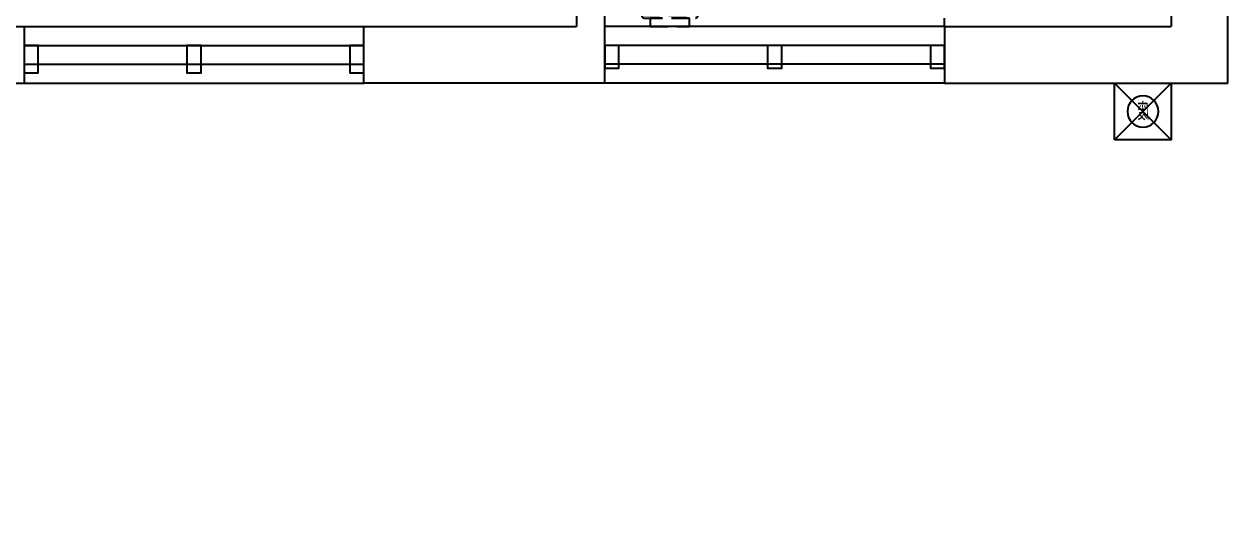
# Model space of a CAD drawing. Header units: millimetres. Extents: x -102565 to 103504, y -132507 to -120.
# Drawn here: x 65731 to 69981, y -11805 to -9996 of the extents above; entities that cross this region are included whole.
import ezdxf
from ezdxf.enums import TextEntityAlignment as Align

# ---------------------------------------------------------------- set-up
doc = ezdxf.new("R2010")
doc.units = ezdxf.units.MM
doc.header["$LTSCALE"] = 10
doc.linetypes.add('HIDDEN', pattern=[9.525, 6.35, -3.175])
doc.layers.get('Defpoints').update_dxf_attribs({"color": 9})
for name, color, linetype in [('-B11  平面非硬装   LESS', 2, 'HIDDEN'), ('-B1234平 地 天 间  LESS', 7, 'Continuous'), ('-B123平   地   天  LESS', 3, 'Continuous'), ('-B60  给   排   水  LESS', 2, 'Continuous'), ('A02-G-MAIN-洋房4号户型_设计区$0$A_HDWR(配件)', 1, 'Continuous'), ('A02-G-MAIN-洋房4号户型_设计区$0$A_HOLE(洞)', 3, 'Continuous'), ('A02-G-MAIN-洋房4号户型_设计区$0$A_WINDOW(窗)', 3, 'Continuous'), ('A21-G-BASE-D户型放大图_设计区$0$S_WAST_GRAV_PIPE（重力废水管）', 20, 'A21-G-BASE-D户型放大图_设计区$0$废水管'), ('A21-G-BASE-D户型放大图_设计区$0$S_WSD_VERT_PIPE（给排水立管）', 210, 'Continuous')]:
    doc.layers.add(name, color=color, linetype=linetype)
doc.styles.add('A02-G-MAIN-洋房3号户型_设计区$0$YS4', font='simhei.ttf')
doc.styles.add('A21-G-BASE-D户型放大图_设计区$0$HZ', font='hysz.shx', dxfattribs={"width": 0.65, "bigfont": 'hyfs.shx'})
doc.linetypes.add('A21-G-BASE-D户型放大图_设计区$0$废水管', pattern='A,2,-0.1,["F",A21-G-BASE-D户型放大图_设计区$0$HZ,S=0.12,R=0,X=-0.055,Y=-0.06],-0.1', length=2.2)

# ---------------------------------------------------------------- blocks, each defined once
blk = doc.blocks.new('r33')
at = {"color": 8}
blk.add_line((-88.7, -37.7), (111.3, -37.7), dxfattribs=at)
blk.add_lwpolyline([(-78.7, -47.7), (101.3, -47.7, 0.414214), (111.3, -37.7), (111.3, 64.3, 0.414214), (101.3, 74.3), (-78.7, 74.3, 0.414214), (-88.7, 64.3), (-88.7, -37.7, 0.414214)], format="xyb", close=True)
blk.add_lwpolyline([(-57.7, -77.7), (80.3, -77.7), (80.3, -47.7), (-57.7, -47.7)], close=True)
for radius in [15, 10]:
    blk.add_circle((80.3, 23.3), radius, dxfattribs=at)
at = {"linetype": 'ByBlock', "lineweight": -2, "style": 'A02-G-MAIN-洋房3号户型_设计区$0$YS4'}
blk.add_text('M', height=100, dxfattribs=at).set_placement((-27.6, -37.1))
blk = doc.blocks.new('A21-G-BASE-D户型放大图_设计区$0$废水立管100')
at = {"layer": 'A21-G-BASE-D户型放大图_设计区$0$S_WSD_VERT_PIPE（给排水立管）'}
blk.add_circle((0, 0), 55, dxfattribs=at)
at = {"layer": 'Defpoints', "color": 252}
blk.add_lwpolyline([(100, -100), (100, 100), (-100, 100), (-100, -100)], close=True, dxfattribs=at)
for points in [[(-100, 100), (100, -100)], [(100, 100), (-100, -100)]]:
    blk.add_lwpolyline(points, dxfattribs=at)
at = {"layer": 'Defpoints', "color": 252, "style": 'A21-G-BASE-D户型放大图_设计区$0$HZ', "width": 0.7}
blk.add_text('废', height=62.5, dxfattribs=at).set_placement((-0.8, -30.9), align=Align.CENTER)
blk = doc.blocks.new('A$C2ED66F2E')
at = {"layer": '-B1234平 地 天 间  LESS'}
for p, q in [((18389.5, 14849.9), (18389.5, 13109.9)), ((14039.5, 13109.9), (14339.5, 13109.9)), ((14339.5, 13109.9), (14339.5, 12909.9)), ((16389.5, 13109.9), (16389.5, 13110)), ((17589.5, 13109.9), (18389.5, 13109.9)), ((17589.5, 12909.9), (18589.5, 12909.9))]:
    blk.add_line(p, q, dxfattribs=at)
for points in [[(18589.5, 12909.9), (18589.5, 15859.9)], [(16389.5, 12910), (16389.5, 13759.9), (16289.5, 13759.9), (16289.5, 13109.9)], [(16389.5, 12909.9), (15539.5, 12909.9), (15539.5, 13109.9), (16289.5, 13109.9)], [(17589.5, 13109.9), (17589.5, 12909.9)], [(13639.5, 11309.9), (13839.5, 11309.9), (13839.5, 12909.9), (14339.5, 12909.9)]]:
    blk.add_lwpolyline(points, dxfattribs=at)
at = {"layer": '-B123平   地   天  LESS', "color": 1}
blk.add_line((17589.5, 13109.9), (17589.5, 13139.9), dxfattribs=at)
at = {"layer": 'A02-G-MAIN-洋房4号户型_设计区$0$A_HDWR(配件)'}
for points in [[(14389.4, 13042.9), (14339.4, 13042.9), (14339.4, 12946.9), (14389.4, 12946.9)], [(14964.5, 13042.9), (14914.5, 13042.9), (14914.5, 12946.9), (14964.5, 12946.9)], [(15539.5, 13042.9), (15489.5, 13042.9), (15489.5, 12946.9), (15539.5, 12946.9)], [(16439.4, 13042.9), (16389.4, 13042.9), (16389.4, 12962.9), (16439.4, 12962.9)], [(17014.4, 13042.9), (16964.4, 13042.9), (16964.4, 12962.9), (17014.4, 12962.9)], [(17589.5, 13042.9), (17539.5, 13042.9), (17539.5, 12962.9), (17589.5, 12962.9)]]:
    blk.add_lwpolyline(points, close=True, dxfattribs=at)
at = {"layer": 'A02-G-MAIN-洋房4号户型_设计区$0$A_HOLE(洞)'}
for points in [[(17679.5, 12909.9), (17739.5, 13109.9), (17679.5, 13109.9), (17679.5, 12909.9)], [(17799.5, 12909.9), (17739.5, 13109.9), (17799.5, 13109.9), (17799.5, 12909.9)]]:
    blk.add_solid(points, dxfattribs=at)
at = {"layer": 'A02-G-MAIN-洋房4号户型_设计区$0$A_WINDOW(窗)'}
for points in [[(14339.5, 13109.9), (15539.5, 13109.9)], [(17589.5, 13109.9), (16389.5, 13110)], [(14339.5, 13042.9), (15539.5, 13042.9)], [(17589.5, 13042.9), (16389.5, 13043)], [(14339.5, 12976.9), (15539.5, 12976.9)], [(17589.5, 12976.9), (16389.5, 12977)], [(14339.5, 12909.9), (15539.5, 12909.9)], [(17589.5, 12909.9), (16389.5, 12910)]]:
    blk.add_lwpolyline(points, dxfattribs=at)
at = {"layer": '-B11  平面非硬装   LESS', "linetype": 'ByBlock'}
blk.add_blockref('r33', (16608.1, 13187.6), dxfattribs=at)
at = {"layer": 'A21-G-BASE-D户型放大图_设计区$0$S_WAST_GRAV_PIPE（重力废水管）', "xscale": -1}
blk.add_blockref('A21-G-BASE-D户型放大图_设计区$0$废水立管100', (18289.5, 12809.9), dxfattribs=at)

msp = doc.modelspace()

# ---------------------------------------------------------------- block references
at = {"layer": '-B60  给   排   水  LESS', "linetype": 'Continuous'}
msp.add_blockref('A$C2ED66F2E', (51391.4, -23114.8), dxfattribs=at)

doc.saveas('drawing.dxf')
